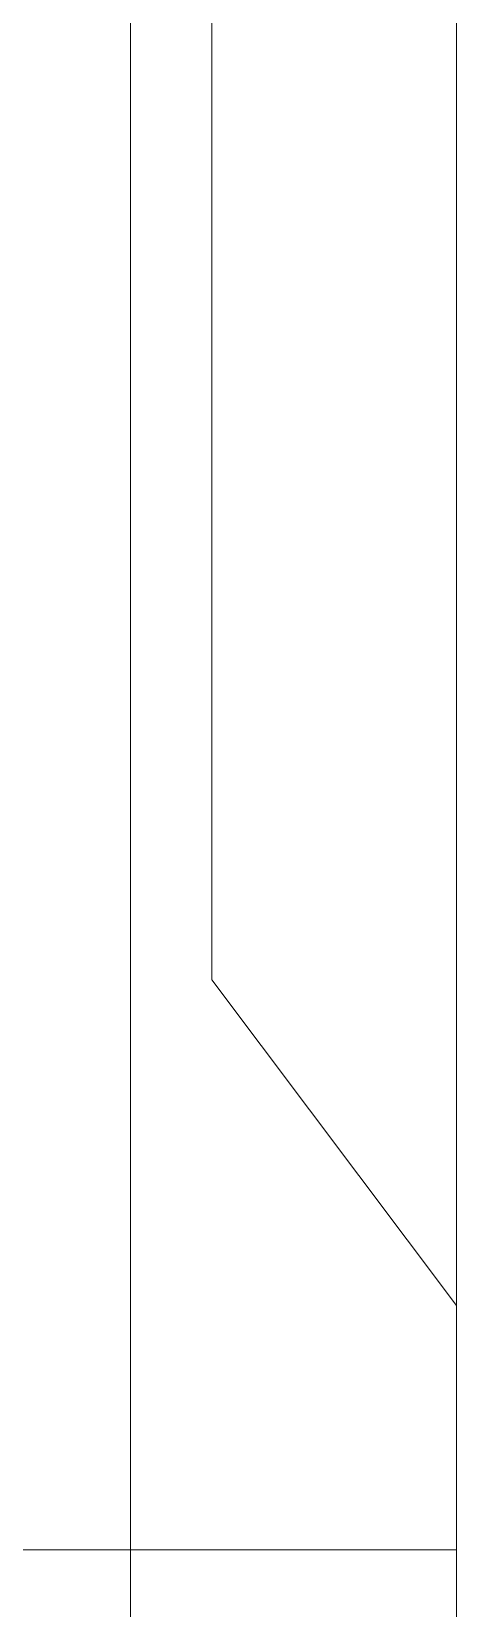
# Model space of a CAD drawing. Header units: millimetres. Extents: x -177800 to -26107, y -132450 to -18386.
# Drawn here: x -166001.98 to -165999.37, y -125509.23 to -125499.55 of the extents above; entities that cross this region are included whole.
import ezdxf

# ---------------------------------------------------------------- set-up
doc = ezdxf.new("R2010")
doc.units = ezdxf.units.MM
doc.layers.add('0-1', color=7, linetype='Continuous', lineweight=5)
doc.layers.add('A-_GENM----_M', color=6, linetype='Continuous', lineweight=9, true_color=0xff00ff)

# ---------------------------------------------------------------- blocks, each defined once
blk = doc.blocks.new('IDA - Toilet Partition - Corner - 950Lx700Width-4450347-BLK 2 UPPER ROOF PLAN')
at = {"layer": 'A-_GENM----_M'}
for p, q in [((915, 1787), (913, 1785.5)), ((916.5, 1787), (915, 1787)), ((916.5, 1756.75), (916.5, 1787)), ((913, 1785.5), (900, 1785.5))]:
    blk.add_line(p, q, dxfattribs=at)
blk.add_open_spline([(916.3806, 1787), (915.5542, 1787), (913.5245, 1787), (909.5796, 1787), (904.8745, 1787), (901.6615, 1787), (900, 1787)], degree=3, dxfattribs=at)
blk = doc.blocks.new('IDA - Toilet Partition - Corner - 950Lx700Width-4450346-BLK 2 UPPER ROOF PLAN')
at = {"layer": 'A-_GENM----_M'}
for p, q in [((3, 1787), (100, 1787)), ((18, 1785), (3, 1785))]:
    blk.add_line(p, q, dxfattribs=at)
blk.add_open_spline([(16.3806, 1787), (15.5542, 1787), (13.5245, 1787), (9.5796, 1787), (4.8745, 1787), (1.6615, 1787), (0, 1787)], degree=3, dxfattribs=at)
blk = doc.blocks.new('1599_DB_A_BLK3_1STGD_R21_rvt-1-BLK 2 UPPER ROOF PLAN')
at = {"layer": 'A-_GENM----_M', "rotation": 269.9999999999996}
for name, p in [('IDA - Toilet Partition - Corner - 950Lx700Width-4450347-BLK 2 UPPER ROOF PLAN', (-167786.3719, -124592.3735)), ('IDA - Toilet Partition - Corner - 950Lx700Width-4450346-BLK 2 UPPER ROOF PLAN', (-167786.3719, -125492.3735))]:
    blk.add_blockref(name, p, dxfattribs=at)

msp = doc.modelspace()

# ---------------------------------------------------------------- block references
at = {"layer": '0-1'}
msp.add_blockref('1599_DB_A_BLK3_1STGD_R21_rvt-1-BLK 2 UPPER ROOF PLAN', (0, 0), dxfattribs=at)

doc.saveas('drawing.dxf')
